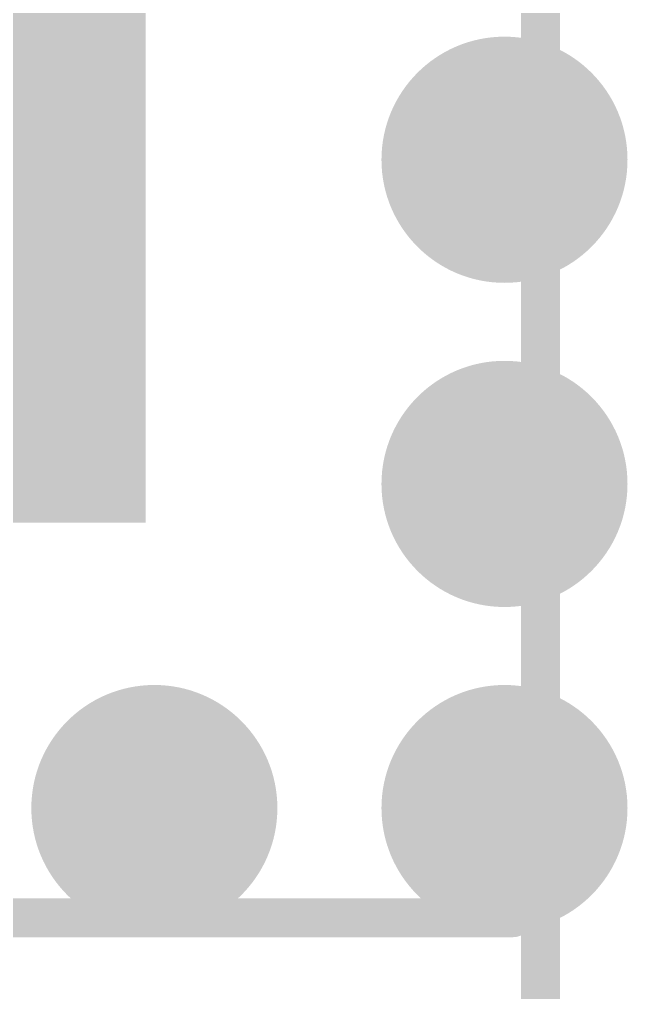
# Model space of a CAD drawing. Header units: inches. Extents: x -3 to 5259, y -3 to 5282.
# Drawn here: x 131.589 to 133.574, y 99.305 to 102.48 of the extents above; entities that cross this region are included whole.
import ezdxf

# ---------------------------------------------------------------- set-up
doc = ezdxf.new("R2010")
doc.units = ezdxf.units.IN
for name, color, linetype in [('Bottom Layer', 5, 'Continuous'), ('Bottom Solder', 6, 'Continuous'), ('Drill Drawing', 1, 'Continuous'), ('Layer 1', 16, 'Continuous'), ('Layer 2', 76, 'Continuous'), ('Multi-Layer', 9, 'Continuous'), ('Top Layer', 1, 'Continuous'), ('Top Overlay', 2, 'Continuous'), ('Top Solder', 216, 'Continuous'), ('Via Holes', 16, 'Continuous')]:
    doc.layers.add(name, color=color, linetype=linetype)

# ---------------------------------------------------------------- blocks, each defined once
blk = doc.blocks.new('DB128L_5_08_3P_OG_S_192')
at = {"layer": 'Bottom Layer'}
blk.add_hatch(color=5, dxfattribs=at).paths.add_polyline_path([(-6.28, 1.2), (-3.88, 1.2), (-3.88, -1.2), (-6.28, -1.2)])
at = {"layer": 'Bottom Solder'}
blk.add_hatch(color=6, dxfattribs=at).paths.add_polyline_path([(-6.3308, 1.2508), (-3.8292, 1.2508), (-3.8292, -1.2508), (-6.3308, -1.2508)])
at = {"layer": 'Layer 1'}
blk.add_hatch(color=16, dxfattribs=at).paths.add_polyline_path([(-6.28, 1.2), (-3.88, 1.2), (-3.88, -1.2), (-6.28, -1.2)])
at = {"layer": 'Layer 2'}
blk.add_hatch(color=76, dxfattribs=at).paths.add_polyline_path([(-6.28, 1.2), (-3.88, 1.2), (-3.88, -1.2), (-6.28, -1.2)])
at = {"layer": 'Multi-Layer'}
blk.add_hatch(color=9, dxfattribs=at).paths.add_polyline_path([(-6.28, 1.2), (-3.88, 1.2), (-3.88, -1.2), (-6.28, -1.2)])
at = {"layer": 'Top Layer'}
blk.add_hatch(color=1, dxfattribs=at).paths.add_polyline_path([(-6.28, 1.2), (-3.88, 1.2), (-3.88, -1.2), (-6.28, -1.2)])
at = {"layer": 'Top Solder'}
blk.add_hatch(color=216, dxfattribs=at).paths.add_polyline_path([(-6.3308, 1.2508), (-3.8292, 1.2508), (-3.8292, -1.2508), (-6.3308, -1.2508)])
at = {"layer": 'Top Overlay'}
for points in [[(-7.62, -5.1, 0.127, 0.127, 0), (-7.62, 5, 0.127, 0.127, 0)], [(7.53, 2.54, 0.127, 0.127, 0), (-7.53, 2.54, 0.127, 0.127, 0)]]:
    blk.add_lwpolyline(points, format="xyseb", dxfattribs=at)
blk.add_lwpolyline([(-7.5618, 2.54, 0.0635, 0.0635, 1), (-7.4983, 2.54, 0.0635, 0.0635, 1)], format="xyseb", close=True, dxfattribs=at)

msp = doc.modelspace()

# ---------------------------------------------------------------- hatches: boundary and pattern name
at = {"layer": 'Bottom Layer'}
h = msp.add_hatch(color=5, dxfattribs=at)
edge = h.paths.add_edge_path()
edge.add_arc((133.1722, 102.0227), 0.3, 0, 360)
h = msp.add_hatch(color=5, dxfattribs=at)
edge = h.paths.add_edge_path()
edge.add_arc((133.1722, 100.965), 0.3, 0, 360)
h = msp.add_hatch(color=5, dxfattribs=at)
edge = h.paths.add_edge_path()
edge.add_arc((132.0292, 99.9073), 0.3, 0, 360)
h = msp.add_hatch(color=5, dxfattribs=at)
edge = h.paths.add_edge_path()
edge.add_arc((133.1722, 99.9073), 0.3, 0, 360)
at = {"layer": 'Bottom Solder'}
h = msp.add_hatch(color=6, dxfattribs=at)
edge = h.paths.add_edge_path()
edge.add_arc((133.1722, 102.0227), 0.4016, 0, 360)
h = msp.add_hatch(color=6, dxfattribs=at)
edge = h.paths.add_edge_path()
edge.add_arc((133.1722, 100.965), 0.4016, 0, 360)
h = msp.add_hatch(color=6, dxfattribs=at)
edge = h.paths.add_edge_path()
edge.add_arc((132.0292, 99.9073), 0.4016, 0, 360)
h = msp.add_hatch(color=6, dxfattribs=at)
edge = h.paths.add_edge_path()
edge.add_arc((133.1722, 99.9073), 0.4016, 0, 360)
at = {"layer": 'Layer 1'}
h = msp.add_hatch(color=16, dxfattribs=at)
edge = h.paths.add_edge_path()
edge.add_arc((133.1722, 102.0227), 0.3, 0, 360)
h = msp.add_hatch(color=16, dxfattribs=at)
edge = h.paths.add_edge_path()
edge.add_arc((133.1722, 100.965), 0.3, 0, 360)
h = msp.add_hatch(color=16, dxfattribs=at)
edge = h.paths.add_edge_path()
edge.add_arc((132.0292, 99.9073), 0.3, 0, 360)
h = msp.add_hatch(color=16, dxfattribs=at)
edge = h.paths.add_edge_path()
edge.add_arc((133.1722, 99.9073), 0.3, 0, 360)
at = {"layer": 'Layer 2'}
h = msp.add_hatch(color=76, dxfattribs=at)
edge = h.paths.add_edge_path()
edge.add_arc((133.1722, 102.0227), 0.3, 0, 360)
h = msp.add_hatch(color=76, dxfattribs=at)
edge = h.paths.add_edge_path()
edge.add_arc((133.1722, 100.965), 0.3, 0, 360)
h = msp.add_hatch(color=76, dxfattribs=at)
edge = h.paths.add_edge_path()
edge.add_arc((132.0292, 99.9073), 0.3, 0, 360)
h = msp.add_hatch(color=76, dxfattribs=at)
edge = h.paths.add_edge_path()
edge.add_arc((133.1722, 99.9073), 0.3, 0, 360)
at = {"layer": 'Top Layer'}
h = msp.add_hatch(color=1, dxfattribs=at)
edge = h.paths.add_edge_path()
edge.add_arc((133.1722, 102.0227), 0.3, 0, 360)
h = msp.add_hatch(color=1, dxfattribs=at)
edge = h.paths.add_edge_path()
edge.add_arc((133.1722, 100.965), 0.3, 0, 360)
h = msp.add_hatch(color=1, dxfattribs=at)
edge = h.paths.add_edge_path()
edge.add_arc((132.0292, 99.9073), 0.3, 0, 360)
h = msp.add_hatch(color=1, dxfattribs=at)
edge = h.paths.add_edge_path()
edge.add_arc((133.1722, 99.9073), 0.3, 0, 360)
at = {"layer": 'Top Solder'}
h = msp.add_hatch(color=216, dxfattribs=at)
edge = h.paths.add_edge_path()
edge.add_arc((133.1722, 102.0227), 0.4016, 0, 360)
h = msp.add_hatch(color=216, dxfattribs=at)
edge = h.paths.add_edge_path()
edge.add_arc((133.1722, 100.965), 0.4016, 0, 360)
h = msp.add_hatch(color=216, dxfattribs=at)
edge = h.paths.add_edge_path()
edge.add_arc((132.0292, 99.9073), 0.4016, 0, 360)
h = msp.add_hatch(color=216, dxfattribs=at)
edge = h.paths.add_edge_path()
edge.add_arc((133.1722, 99.9073), 0.4016, 0, 360)
at = {"layer": 'Via Holes'}
h = msp.add_hatch(color=7, dxfattribs=at)
edge = h.paths.add_edge_path()
edge.add_arc((133.1722, 102.0227), 0.15, 0, 360)
h = msp.add_hatch(color=7, dxfattribs=at)
edge = h.paths.add_edge_path()
edge.add_arc((133.1722, 100.965), 0.15, 0, 360)
h = msp.add_hatch(color=7, dxfattribs=at)
edge = h.paths.add_edge_path()
edge.add_arc((132.0292, 99.9073), 0.15, 0, 360)
h = msp.add_hatch(color=7, dxfattribs=at)
edge = h.paths.add_edge_path()
edge.add_arc((133.1722, 99.9073), 0.15, 0, 360)

# ---------------------------------------------------------------- linework, layer by layer
at = {"layer": 'Drill Drawing'}
for points in [[(133.0452, 102.1497, 0.0508, 0.0508, 0), (133.0452, 102.2767, 0.0508, 0.0508, 0)], [(133.0452, 102.2767, 0.0508, 0.0508, 0), (133.2992, 102.2767, 0.0508, 0.0508, 0)], [(133.2992, 102.1497, 0.0508, 0.0508, 0), (133.2992, 102.2767, 0.0508, 0.0508, 0)], [(132.9182, 101.8957, 0.0508, 0.0508, 0), (132.9182, 102.1497, 0.0508, 0.0508, 0)], [(132.9182, 102.1497, 0.0508, 0.0508, 0), (133.0452, 102.1497, 0.0508, 0.0508, 0)], [(133.096, 102.0989, 0.0508, 0.0508, 0), (133.096, 102.1751, 0.0508, 0.0508, 0)], [(133.096, 102.1751, 0.0508, 0.0508, 0), (133.2484, 102.1751, 0.0508, 0.0508, 0)], [(133.2484, 102.0989, 0.0508, 0.0508, 0), (133.2484, 102.1751, 0.0508, 0.0508, 0)], [(133.2992, 102.1497, 0.0508, 0.0508, 0), (133.4262, 102.1497, 0.0508, 0.0508, 0)], [(133.4262, 101.8957, 0.0508, 0.0508, 0), (133.4262, 102.1497, 0.0508, 0.0508, 0)], [(133.0198, 101.9465, 0.0508, 0.0508, 0), (133.0198, 102.0989, 0.0508, 0.0508, 0)], [(133.0198, 102.0989, 0.0508, 0.0508, 0), (133.096, 102.0989, 0.0508, 0.0508, 0)], [(133.2484, 102.0989, 0.0508, 0.0508, 0), (133.3246, 102.0989, 0.0508, 0.0508, 0)], [(133.3246, 101.9465, 0.0508, 0.0508, 0), (133.3246, 102.0989, 0.0508, 0.0508, 0)], [(133.0198, 101.9465, 0.0508, 0.0508, 0), (133.096, 101.9465, 0.0508, 0.0508, 0)], [(133.096, 101.8703, 0.0508, 0.0508, 0), (133.096, 101.9465, 0.0508, 0.0508, 0)], [(133.2484, 101.9465, 0.0508, 0.0508, 0), (133.3246, 101.9465, 0.0508, 0.0508, 0)], [(133.2484, 101.8703, 0.0508, 0.0508, 0), (133.2484, 101.9465, 0.0508, 0.0508, 0)], [(132.9182, 101.8957, 0.0508, 0.0508, 0), (133.0452, 101.8957, 0.0508, 0.0508, 0)], [(133.0452, 101.7687, 0.0508, 0.0508, 0), (133.0452, 101.8957, 0.0508, 0.0508, 0)], [(133.2992, 101.8957, 0.0508, 0.0508, 0), (133.4262, 101.8957, 0.0508, 0.0508, 0)], [(133.2992, 101.7687, 0.0508, 0.0508, 0), (133.2992, 101.8957, 0.0508, 0.0508, 0)], [(133.096, 101.8703, 0.0508, 0.0508, 0), (133.2484, 101.8703, 0.0508, 0.0508, 0)], [(133.0452, 101.7687, 0.0508, 0.0508, 0), (133.2992, 101.7687, 0.0508, 0.0508, 0)], [(133.0452, 101.092, 0.0508, 0.0508, 0), (133.0452, 101.219, 0.0508, 0.0508, 0)], [(133.0452, 101.219, 0.0508, 0.0508, 0), (133.2992, 101.219, 0.0508, 0.0508, 0)], [(133.2992, 101.092, 0.0508, 0.0508, 0), (133.2992, 101.219, 0.0508, 0.0508, 0)], [(133.096, 101.0412, 0.0508, 0.0508, 0), (133.096, 101.1174, 0.0508, 0.0508, 0)], [(133.096, 101.1174, 0.0508, 0.0508, 0), (133.2484, 101.1174, 0.0508, 0.0508, 0)], [(133.2484, 101.0412, 0.0508, 0.0508, 0), (133.2484, 101.1174, 0.0508, 0.0508, 0)], [(132.9182, 100.838, 0.0508, 0.0508, 0), (132.9182, 101.092, 0.0508, 0.0508, 0)], [(132.9182, 101.092, 0.0508, 0.0508, 0), (133.0452, 101.092, 0.0508, 0.0508, 0)], [(133.2992, 101.092, 0.0508, 0.0508, 0), (133.4262, 101.092, 0.0508, 0.0508, 0)], [(133.4262, 100.838, 0.0508, 0.0508, 0), (133.4262, 101.092, 0.0508, 0.0508, 0)], [(133.0198, 100.8888, 0.0508, 0.0508, 0), (133.0198, 101.0412, 0.0508, 0.0508, 0)], [(133.0198, 101.0412, 0.0508, 0.0508, 0), (133.096, 101.0412, 0.0508, 0.0508, 0)], [(133.2484, 101.0412, 0.0508, 0.0508, 0), (133.3246, 101.0412, 0.0508, 0.0508, 0)], [(133.3246, 100.8888, 0.0508, 0.0508, 0), (133.3246, 101.0412, 0.0508, 0.0508, 0)], [(133.0198, 100.8888, 0.0508, 0.0508, 0), (133.096, 100.8888, 0.0508, 0.0508, 0)], [(133.096, 100.8126, 0.0508, 0.0508, 0), (133.096, 100.8888, 0.0508, 0.0508, 0)], [(133.2484, 100.8888, 0.0508, 0.0508, 0), (133.3246, 100.8888, 0.0508, 0.0508, 0)], [(133.2484, 100.8126, 0.0508, 0.0508, 0), (133.2484, 100.8888, 0.0508, 0.0508, 0)], [(132.9182, 100.838, 0.0508, 0.0508, 0), (133.0452, 100.838, 0.0508, 0.0508, 0)], [(133.0452, 100.711, 0.0508, 0.0508, 0), (133.0452, 100.838, 0.0508, 0.0508, 0)], [(133.2992, 100.838, 0.0508, 0.0508, 0), (133.4262, 100.838, 0.0508, 0.0508, 0)], [(133.2992, 100.711, 0.0508, 0.0508, 0), (133.2992, 100.838, 0.0508, 0.0508, 0)], [(133.096, 100.8126, 0.0508, 0.0508, 0), (133.2484, 100.8126, 0.0508, 0.0508, 0)], [(133.0452, 100.711, 0.0508, 0.0508, 0), (133.2992, 100.711, 0.0508, 0.0508, 0)], [(131.9022, 100.0343, 0.0508, 0.0508, 0), (131.9022, 100.1613, 0.0508, 0.0508, 0)], [(131.9022, 100.1613, 0.0508, 0.0508, 0), (132.1562, 100.1613, 0.0508, 0.0508, 0)], [(132.1562, 100.0343, 0.0508, 0.0508, 0), (132.1562, 100.1613, 0.0508, 0.0508, 0)], [(133.0452, 100.0343, 0.0508, 0.0508, 0), (133.0452, 100.1613, 0.0508, 0.0508, 0)], [(133.0452, 100.1613, 0.0508, 0.0508, 0), (133.2992, 100.1613, 0.0508, 0.0508, 0)], [(133.2992, 100.0343, 0.0508, 0.0508, 0), (133.2992, 100.1613, 0.0508, 0.0508, 0)], [(131.953, 99.9835, 0.0508, 0.0508, 0), (131.953, 100.0597, 0.0508, 0.0508, 0)], [(131.953, 100.0597, 0.0508, 0.0508, 0), (132.1054, 100.0597, 0.0508, 0.0508, 0)], [(132.1054, 99.9835, 0.0508, 0.0508, 0), (132.1054, 100.0597, 0.0508, 0.0508, 0)], [(133.096, 99.9835, 0.0508, 0.0508, 0), (133.096, 100.0597, 0.0508, 0.0508, 0)], [(133.096, 100.0597, 0.0508, 0.0508, 0), (133.2484, 100.0597, 0.0508, 0.0508, 0)], [(133.2484, 99.9835, 0.0508, 0.0508, 0), (133.2484, 100.0597, 0.0508, 0.0508, 0)], [(131.7752, 99.7803, 0.0508, 0.0508, 0), (131.7752, 100.0343, 0.0508, 0.0508, 0)], [(131.7752, 100.0343, 0.0508, 0.0508, 0), (131.9022, 100.0343, 0.0508, 0.0508, 0)], [(132.1562, 100.0343, 0.0508, 0.0508, 0), (132.2832, 100.0343, 0.0508, 0.0508, 0)], [(132.2832, 99.7803, 0.0508, 0.0508, 0), (132.2832, 100.0343, 0.0508, 0.0508, 0)], [(132.9182, 99.7803, 0.0508, 0.0508, 0), (132.9182, 100.0343, 0.0508, 0.0508, 0)], [(132.9182, 100.0343, 0.0508, 0.0508, 0), (133.0452, 100.0343, 0.0508, 0.0508, 0)], [(133.2992, 100.0343, 0.0508, 0.0508, 0), (133.4262, 100.0343, 0.0508, 0.0508, 0)], [(133.4262, 99.7803, 0.0508, 0.0508, 0), (133.4262, 100.0343, 0.0508, 0.0508, 0)], [(131.8768, 99.8311, 0.0508, 0.0508, 0), (131.8768, 99.9835, 0.0508, 0.0508, 0)], [(131.8768, 99.9835, 0.0508, 0.0508, 0), (131.953, 99.9835, 0.0508, 0.0508, 0)], [(132.1054, 99.9835, 0.0508, 0.0508, 0), (132.1816, 99.9835, 0.0508, 0.0508, 0)], [(132.1816, 99.8311, 0.0508, 0.0508, 0), (132.1816, 99.9835, 0.0508, 0.0508, 0)], [(133.0198, 99.8311, 0.0508, 0.0508, 0), (133.0198, 99.9835, 0.0508, 0.0508, 0)], [(133.0198, 99.9835, 0.0508, 0.0508, 0), (133.096, 99.9835, 0.0508, 0.0508, 0)], [(133.2484, 99.9835, 0.0508, 0.0508, 0), (133.3246, 99.9835, 0.0508, 0.0508, 0)], [(133.3246, 99.8311, 0.0508, 0.0508, 0), (133.3246, 99.9835, 0.0508, 0.0508, 0)], [(131.8768, 99.8311, 0.0508, 0.0508, 0), (131.953, 99.8311, 0.0508, 0.0508, 0)], [(131.953, 99.7549, 0.0508, 0.0508, 0), (131.953, 99.8311, 0.0508, 0.0508, 0)], [(132.1054, 99.8311, 0.0508, 0.0508, 0), (132.1816, 99.8311, 0.0508, 0.0508, 0)], [(132.1054, 99.7549, 0.0508, 0.0508, 0), (132.1054, 99.8311, 0.0508, 0.0508, 0)], [(133.0198, 99.8311, 0.0508, 0.0508, 0), (133.096, 99.8311, 0.0508, 0.0508, 0)], [(133.096, 99.7549, 0.0508, 0.0508, 0), (133.096, 99.8311, 0.0508, 0.0508, 0)], [(133.2484, 99.8311, 0.0508, 0.0508, 0), (133.3246, 99.8311, 0.0508, 0.0508, 0)], [(133.2484, 99.7549, 0.0508, 0.0508, 0), (133.2484, 99.8311, 0.0508, 0.0508, 0)], [(131.7752, 99.7803, 0.0508, 0.0508, 0), (131.9022, 99.7803, 0.0508, 0.0508, 0)], [(131.9022, 99.6533, 0.0508, 0.0508, 0), (131.9022, 99.7803, 0.0508, 0.0508, 0)], [(132.1562, 99.7803, 0.0508, 0.0508, 0), (132.2832, 99.7803, 0.0508, 0.0508, 0)], [(132.1562, 99.6533, 0.0508, 0.0508, 0), (132.1562, 99.7803, 0.0508, 0.0508, 0)], [(132.9182, 99.7803, 0.0508, 0.0508, 0), (133.0452, 99.7803, 0.0508, 0.0508, 0)], [(133.0452, 99.6533, 0.0508, 0.0508, 0), (133.0452, 99.7803, 0.0508, 0.0508, 0)], [(133.2992, 99.7803, 0.0508, 0.0508, 0), (133.4262, 99.7803, 0.0508, 0.0508, 0)], [(133.2992, 99.6533, 0.0508, 0.0508, 0), (133.2992, 99.7803, 0.0508, 0.0508, 0)], [(131.953, 99.7549, 0.0508, 0.0508, 0), (132.1054, 99.7549, 0.0508, 0.0508, 0)], [(133.096, 99.7549, 0.0508, 0.0508, 0), (133.2484, 99.7549, 0.0508, 0.0508, 0)], [(131.9022, 99.6533, 0.0508, 0.0508, 0), (132.1562, 99.6533, 0.0508, 0.0508, 0)], [(133.0452, 99.6533, 0.0508, 0.0508, 0), (133.2992, 99.6533, 0.0508, 0.0508, 0)]]:
    msp.add_lwpolyline(points, format="xyseb", dxfattribs=at)
for points in [[(133.0325, 102.2767, 0.0254, 0.0254, 1), (133.0579, 102.2767, 0.0254, 0.0254, 1)], [(133.0325, 102.2767, 0.0254, 0.0254, 1), (133.0579, 102.2767, 0.0254, 0.0254, 1)], [(133.2865, 102.2767, 0.0254, 0.0254, 1), (133.3119, 102.2767, 0.0254, 0.0254, 1)], [(133.2865, 102.2767, 0.0254, 0.0254, 1), (133.3119, 102.2767, 0.0254, 0.0254, 1)], [(132.9055, 102.1497, 0.0254, 0.0254, 1), (132.9309, 102.1497, 0.0254, 0.0254, 1)], [(132.9055, 102.1497, 0.0254, 0.0254, 1), (132.9309, 102.1497, 0.0254, 0.0254, 1)], [(133.0325, 102.1497, 0.0254, 0.0254, 1), (133.0579, 102.1497, 0.0254, 0.0254, 1)], [(133.0325, 102.1497, 0.0254, 0.0254, 1), (133.0579, 102.1497, 0.0254, 0.0254, 1)], [(133.0833, 102.1751, 0.0254, 0.0254, 1), (133.1087, 102.1751, 0.0254, 0.0254, 1)], [(133.0833, 102.1751, 0.0254, 0.0254, 1), (133.1087, 102.1751, 0.0254, 0.0254, 1)], [(133.2357, 102.1751, 0.0254, 0.0254, 1), (133.2611, 102.1751, 0.0254, 0.0254, 1)], [(133.2357, 102.1751, 0.0254, 0.0254, 1), (133.2611, 102.1751, 0.0254, 0.0254, 1)], [(133.2865, 102.1497, 0.0254, 0.0254, 1), (133.3119, 102.1497, 0.0254, 0.0254, 1)], [(133.2865, 102.1497, 0.0254, 0.0254, 1), (133.3119, 102.1497, 0.0254, 0.0254, 1)], [(133.4135, 102.1497, 0.0254, 0.0254, 1), (133.4389, 102.1497, 0.0254, 0.0254, 1)], [(133.4135, 102.1497, 0.0254, 0.0254, 1), (133.4389, 102.1497, 0.0254, 0.0254, 1)], [(133.0071, 102.0989, 0.0254, 0.0254, 1), (133.0325, 102.0989, 0.0254, 0.0254, 1)], [(133.0071, 102.0989, 0.0254, 0.0254, 1), (133.0325, 102.0989, 0.0254, 0.0254, 1)], [(133.0833, 102.0989, 0.0254, 0.0254, 1), (133.1087, 102.0989, 0.0254, 0.0254, 1)], [(133.0833, 102.0989, 0.0254, 0.0254, 1), (133.1087, 102.0989, 0.0254, 0.0254, 1)], [(133.2357, 102.0989, 0.0254, 0.0254, 1), (133.2611, 102.0989, 0.0254, 0.0254, 1)], [(133.2357, 102.0989, 0.0254, 0.0254, 1), (133.2611, 102.0989, 0.0254, 0.0254, 1)], [(133.3119, 102.0989, 0.0254, 0.0254, 1), (133.3373, 102.0989, 0.0254, 0.0254, 1)], [(133.3119, 102.0989, 0.0254, 0.0254, 1), (133.3373, 102.0989, 0.0254, 0.0254, 1)], [(133.0071, 101.9465, 0.0254, 0.0254, 1), (133.0325, 101.9465, 0.0254, 0.0254, 1)], [(133.0071, 101.9465, 0.0254, 0.0254, 1), (133.0325, 101.9465, 0.0254, 0.0254, 1)], [(133.0833, 101.9465, 0.0254, 0.0254, 1), (133.1087, 101.9465, 0.0254, 0.0254, 1)], [(133.0833, 101.9465, 0.0254, 0.0254, 1), (133.1087, 101.9465, 0.0254, 0.0254, 1)], [(133.2357, 101.9465, 0.0254, 0.0254, 1), (133.2611, 101.9465, 0.0254, 0.0254, 1)], [(133.2357, 101.9465, 0.0254, 0.0254, 1), (133.2611, 101.9465, 0.0254, 0.0254, 1)], [(133.3119, 101.9465, 0.0254, 0.0254, 1), (133.3373, 101.9465, 0.0254, 0.0254, 1)], [(133.3119, 101.9465, 0.0254, 0.0254, 1), (133.3373, 101.9465, 0.0254, 0.0254, 1)], [(132.9055, 101.8957, 0.0254, 0.0254, 1), (132.9309, 101.8957, 0.0254, 0.0254, 1)], [(132.9055, 101.8957, 0.0254, 0.0254, 1), (132.9309, 101.8957, 0.0254, 0.0254, 1)], [(133.0325, 101.8957, 0.0254, 0.0254, 1), (133.0579, 101.8957, 0.0254, 0.0254, 1)], [(133.0325, 101.8957, 0.0254, 0.0254, 1), (133.0579, 101.8957, 0.0254, 0.0254, 1)], [(133.2865, 101.8957, 0.0254, 0.0254, 1), (133.3119, 101.8957, 0.0254, 0.0254, 1)], [(133.2865, 101.8957, 0.0254, 0.0254, 1), (133.3119, 101.8957, 0.0254, 0.0254, 1)], [(133.4135, 101.8957, 0.0254, 0.0254, 1), (133.4389, 101.8957, 0.0254, 0.0254, 1)], [(133.4135, 101.8957, 0.0254, 0.0254, 1), (133.4389, 101.8957, 0.0254, 0.0254, 1)], [(133.0833, 101.8703, 0.0254, 0.0254, 1), (133.1087, 101.8703, 0.0254, 0.0254, 1)], [(133.0833, 101.8703, 0.0254, 0.0254, 1), (133.1087, 101.8703, 0.0254, 0.0254, 1)], [(133.2357, 101.8703, 0.0254, 0.0254, 1), (133.2611, 101.8703, 0.0254, 0.0254, 1)], [(133.2357, 101.8703, 0.0254, 0.0254, 1), (133.2611, 101.8703, 0.0254, 0.0254, 1)], [(133.0325, 101.7687, 0.0254, 0.0254, 1), (133.0579, 101.7687, 0.0254, 0.0254, 1)], [(133.0325, 101.7687, 0.0254, 0.0254, 1), (133.0579, 101.7687, 0.0254, 0.0254, 1)], [(133.2865, 101.7687, 0.0254, 0.0254, 1), (133.3119, 101.7687, 0.0254, 0.0254, 1)], [(133.2865, 101.7687, 0.0254, 0.0254, 1), (133.3119, 101.7687, 0.0254, 0.0254, 1)], [(133.0325, 101.219, 0.0254, 0.0254, 1), (133.0579, 101.219, 0.0254, 0.0254, 1)], [(133.0325, 101.219, 0.0254, 0.0254, 1), (133.0579, 101.219, 0.0254, 0.0254, 1)], [(133.2865, 101.219, 0.0254, 0.0254, 1), (133.3119, 101.219, 0.0254, 0.0254, 1)], [(133.2865, 101.219, 0.0254, 0.0254, 1), (133.3119, 101.219, 0.0254, 0.0254, 1)], [(133.0833, 101.1174, 0.0254, 0.0254, 1), (133.1087, 101.1174, 0.0254, 0.0254, 1)], [(133.0833, 101.1174, 0.0254, 0.0254, 1), (133.1087, 101.1174, 0.0254, 0.0254, 1)], [(133.2357, 101.1174, 0.0254, 0.0254, 1), (133.2611, 101.1174, 0.0254, 0.0254, 1)], [(133.2357, 101.1174, 0.0254, 0.0254, 1), (133.2611, 101.1174, 0.0254, 0.0254, 1)], [(132.9055, 101.092, 0.0254, 0.0254, 1), (132.9309, 101.092, 0.0254, 0.0254, 1)], [(132.9055, 101.092, 0.0254, 0.0254, 1), (132.9309, 101.092, 0.0254, 0.0254, 1)], [(133.0325, 101.092, 0.0254, 0.0254, 1), (133.0579, 101.092, 0.0254, 0.0254, 1)], [(133.0325, 101.092, 0.0254, 0.0254, 1), (133.0579, 101.092, 0.0254, 0.0254, 1)], [(133.2865, 101.092, 0.0254, 0.0254, 1), (133.3119, 101.092, 0.0254, 0.0254, 1)], [(133.2865, 101.092, 0.0254, 0.0254, 1), (133.3119, 101.092, 0.0254, 0.0254, 1)], [(133.4135, 101.092, 0.0254, 0.0254, 1), (133.4389, 101.092, 0.0254, 0.0254, 1)], [(133.4135, 101.092, 0.0254, 0.0254, 1), (133.4389, 101.092, 0.0254, 0.0254, 1)], [(133.0071, 101.0412, 0.0254, 0.0254, 1), (133.0325, 101.0412, 0.0254, 0.0254, 1)], [(133.0071, 101.0412, 0.0254, 0.0254, 1), (133.0325, 101.0412, 0.0254, 0.0254, 1)], [(133.0833, 101.0412, 0.0254, 0.0254, 1), (133.1087, 101.0412, 0.0254, 0.0254, 1)], [(133.0833, 101.0412, 0.0254, 0.0254, 1), (133.1087, 101.0412, 0.0254, 0.0254, 1)], [(133.2357, 101.0412, 0.0254, 0.0254, 1), (133.2611, 101.0412, 0.0254, 0.0254, 1)], [(133.2357, 101.0412, 0.0254, 0.0254, 1), (133.2611, 101.0412, 0.0254, 0.0254, 1)], [(133.3119, 101.0412, 0.0254, 0.0254, 1), (133.3373, 101.0412, 0.0254, 0.0254, 1)], [(133.3119, 101.0412, 0.0254, 0.0254, 1), (133.3373, 101.0412, 0.0254, 0.0254, 1)], [(133.0071, 100.8888, 0.0254, 0.0254, 1), (133.0325, 100.8888, 0.0254, 0.0254, 1)], [(133.0071, 100.8888, 0.0254, 0.0254, 1), (133.0325, 100.8888, 0.0254, 0.0254, 1)], [(133.0833, 100.8888, 0.0254, 0.0254, 1), (133.1087, 100.8888, 0.0254, 0.0254, 1)], [(133.0833, 100.8888, 0.0254, 0.0254, 1), (133.1087, 100.8888, 0.0254, 0.0254, 1)], [(133.2357, 100.8888, 0.0254, 0.0254, 1), (133.2611, 100.8888, 0.0254, 0.0254, 1)], [(133.2357, 100.8888, 0.0254, 0.0254, 1), (133.2611, 100.8888, 0.0254, 0.0254, 1)], [(133.3119, 100.8888, 0.0254, 0.0254, 1), (133.3373, 100.8888, 0.0254, 0.0254, 1)], [(133.3119, 100.8888, 0.0254, 0.0254, 1), (133.3373, 100.8888, 0.0254, 0.0254, 1)], [(132.9055, 100.838, 0.0254, 0.0254, 1), (132.9309, 100.838, 0.0254, 0.0254, 1)], [(132.9055, 100.838, 0.0254, 0.0254, 1), (132.9309, 100.838, 0.0254, 0.0254, 1)], [(133.0325, 100.838, 0.0254, 0.0254, 1), (133.0579, 100.838, 0.0254, 0.0254, 1)], [(133.0325, 100.838, 0.0254, 0.0254, 1), (133.0579, 100.838, 0.0254, 0.0254, 1)], [(133.2865, 100.838, 0.0254, 0.0254, 1), (133.3119, 100.838, 0.0254, 0.0254, 1)], [(133.2865, 100.838, 0.0254, 0.0254, 1), (133.3119, 100.838, 0.0254, 0.0254, 1)], [(133.4135, 100.838, 0.0254, 0.0254, 1), (133.4389, 100.838, 0.0254, 0.0254, 1)], [(133.4135, 100.838, 0.0254, 0.0254, 1), (133.4389, 100.838, 0.0254, 0.0254, 1)], [(133.0833, 100.8126, 0.0254, 0.0254, 1), (133.1087, 100.8126, 0.0254, 0.0254, 1)], [(133.0833, 100.8126, 0.0254, 0.0254, 1), (133.1087, 100.8126, 0.0254, 0.0254, 1)], [(133.2357, 100.8126, 0.0254, 0.0254, 1), (133.2611, 100.8126, 0.0254, 0.0254, 1)], [(133.2357, 100.8126, 0.0254, 0.0254, 1), (133.2611, 100.8126, 0.0254, 0.0254, 1)], [(133.0325, 100.711, 0.0254, 0.0254, 1), (133.0579, 100.711, 0.0254, 0.0254, 1)], [(133.0325, 100.711, 0.0254, 0.0254, 1), (133.0579, 100.711, 0.0254, 0.0254, 1)], [(133.2865, 100.711, 0.0254, 0.0254, 1), (133.3119, 100.711, 0.0254, 0.0254, 1)], [(133.2865, 100.711, 0.0254, 0.0254, 1), (133.3119, 100.711, 0.0254, 0.0254, 1)], [(131.8895, 100.1613, 0.0254, 0.0254, 1), (131.9149, 100.1613, 0.0254, 0.0254, 1)], [(131.8895, 100.1613, 0.0254, 0.0254, 1), (131.9149, 100.1613, 0.0254, 0.0254, 1)], [(132.1435, 100.1613, 0.0254, 0.0254, 1), (132.1689, 100.1613, 0.0254, 0.0254, 1)], [(132.1435, 100.1613, 0.0254, 0.0254, 1), (132.1689, 100.1613, 0.0254, 0.0254, 1)], [(133.0325, 100.1613, 0.0254, 0.0254, 1), (133.0579, 100.1613, 0.0254, 0.0254, 1)], [(133.0325, 100.1613, 0.0254, 0.0254, 1), (133.0579, 100.1613, 0.0254, 0.0254, 1)], [(133.2865, 100.1613, 0.0254, 0.0254, 1), (133.3119, 100.1613, 0.0254, 0.0254, 1)], [(133.2865, 100.1613, 0.0254, 0.0254, 1), (133.3119, 100.1613, 0.0254, 0.0254, 1)], [(131.9403, 100.0597, 0.0254, 0.0254, 1), (131.9657, 100.0597, 0.0254, 0.0254, 1)], [(131.9403, 100.0597, 0.0254, 0.0254, 1), (131.9657, 100.0597, 0.0254, 0.0254, 1)], [(132.0927, 100.0597, 0.0254, 0.0254, 1), (132.1181, 100.0597, 0.0254, 0.0254, 1)], [(132.0927, 100.0597, 0.0254, 0.0254, 1), (132.1181, 100.0597, 0.0254, 0.0254, 1)], [(133.0833, 100.0597, 0.0254, 0.0254, 1), (133.1087, 100.0597, 0.0254, 0.0254, 1)], [(133.0833, 100.0597, 0.0254, 0.0254, 1), (133.1087, 100.0597, 0.0254, 0.0254, 1)], [(133.2357, 100.0597, 0.0254, 0.0254, 1), (133.2611, 100.0597, 0.0254, 0.0254, 1)], [(133.2357, 100.0597, 0.0254, 0.0254, 1), (133.2611, 100.0597, 0.0254, 0.0254, 1)], [(131.7625, 100.0343, 0.0254, 0.0254, 1), (131.7879, 100.0343, 0.0254, 0.0254, 1)], [(131.7625, 100.0343, 0.0254, 0.0254, 1), (131.7879, 100.0343, 0.0254, 0.0254, 1)], [(131.8895, 100.0343, 0.0254, 0.0254, 1), (131.9149, 100.0343, 0.0254, 0.0254, 1)], [(131.8895, 100.0343, 0.0254, 0.0254, 1), (131.9149, 100.0343, 0.0254, 0.0254, 1)], [(132.1435, 100.0343, 0.0254, 0.0254, 1), (132.1689, 100.0343, 0.0254, 0.0254, 1)], [(132.1435, 100.0343, 0.0254, 0.0254, 1), (132.1689, 100.0343, 0.0254, 0.0254, 1)], [(132.2705, 100.0343, 0.0254, 0.0254, 1), (132.2959, 100.0343, 0.0254, 0.0254, 1)], [(132.2705, 100.0343, 0.0254, 0.0254, 1), (132.2959, 100.0343, 0.0254, 0.0254, 1)], [(132.9055, 100.0343, 0.0254, 0.0254, 1), (132.9309, 100.0343, 0.0254, 0.0254, 1)], [(132.9055, 100.0343, 0.0254, 0.0254, 1), (132.9309, 100.0343, 0.0254, 0.0254, 1)], [(133.0325, 100.0343, 0.0254, 0.0254, 1), (133.0579, 100.0343, 0.0254, 0.0254, 1)], [(133.0325, 100.0343, 0.0254, 0.0254, 1), (133.0579, 100.0343, 0.0254, 0.0254, 1)], [(133.2865, 100.0343, 0.0254, 0.0254, 1), (133.3119, 100.0343, 0.0254, 0.0254, 1)], [(133.2865, 100.0343, 0.0254, 0.0254, 1), (133.3119, 100.0343, 0.0254, 0.0254, 1)], [(133.4135, 100.0343, 0.0254, 0.0254, 1), (133.4389, 100.0343, 0.0254, 0.0254, 1)], [(133.4135, 100.0343, 0.0254, 0.0254, 1), (133.4389, 100.0343, 0.0254, 0.0254, 1)], [(131.8641, 99.9835, 0.0254, 0.0254, 1), (131.8895, 99.9835, 0.0254, 0.0254, 1)], [(131.8641, 99.9835, 0.0254, 0.0254, 1), (131.8895, 99.9835, 0.0254, 0.0254, 1)], [(131.9403, 99.9835, 0.0254, 0.0254, 1), (131.9657, 99.9835, 0.0254, 0.0254, 1)], [(131.9403, 99.9835, 0.0254, 0.0254, 1), (131.9657, 99.9835, 0.0254, 0.0254, 1)], [(132.0927, 99.9835, 0.0254, 0.0254, 1), (132.1181, 99.9835, 0.0254, 0.0254, 1)], [(132.0927, 99.9835, 0.0254, 0.0254, 1), (132.1181, 99.9835, 0.0254, 0.0254, 1)], [(132.1689, 99.9835, 0.0254, 0.0254, 1), (132.1943, 99.9835, 0.0254, 0.0254, 1)], [(132.1689, 99.9835, 0.0254, 0.0254, 1), (132.1943, 99.9835, 0.0254, 0.0254, 1)], [(133.0071, 99.9835, 0.0254, 0.0254, 1), (133.0325, 99.9835, 0.0254, 0.0254, 1)], [(133.0071, 99.9835, 0.0254, 0.0254, 1), (133.0325, 99.9835, 0.0254, 0.0254, 1)], [(133.0833, 99.9835, 0.0254, 0.0254, 1), (133.1087, 99.9835, 0.0254, 0.0254, 1)], [(133.0833, 99.9835, 0.0254, 0.0254, 1), (133.1087, 99.9835, 0.0254, 0.0254, 1)], [(133.2357, 99.9835, 0.0254, 0.0254, 1), (133.2611, 99.9835, 0.0254, 0.0254, 1)], [(133.2357, 99.9835, 0.0254, 0.0254, 1), (133.2611, 99.9835, 0.0254, 0.0254, 1)], [(133.3119, 99.9835, 0.0254, 0.0254, 1), (133.3373, 99.9835, 0.0254, 0.0254, 1)], [(133.3119, 99.9835, 0.0254, 0.0254, 1), (133.3373, 99.9835, 0.0254, 0.0254, 1)], [(131.8641, 99.8311, 0.0254, 0.0254, 1), (131.8895, 99.8311, 0.0254, 0.0254, 1)], [(131.8641, 99.8311, 0.0254, 0.0254, 1), (131.8895, 99.8311, 0.0254, 0.0254, 1)], [(131.9403, 99.8311, 0.0254, 0.0254, 1), (131.9657, 99.8311, 0.0254, 0.0254, 1)], [(131.9403, 99.8311, 0.0254, 0.0254, 1), (131.9657, 99.8311, 0.0254, 0.0254, 1)], [(132.0927, 99.8311, 0.0254, 0.0254, 1), (132.1181, 99.8311, 0.0254, 0.0254, 1)], [(132.0927, 99.8311, 0.0254, 0.0254, 1), (132.1181, 99.8311, 0.0254, 0.0254, 1)], [(132.1689, 99.8311, 0.0254, 0.0254, 1), (132.1943, 99.8311, 0.0254, 0.0254, 1)], [(132.1689, 99.8311, 0.0254, 0.0254, 1), (132.1943, 99.8311, 0.0254, 0.0254, 1)], [(133.0071, 99.8311, 0.0254, 0.0254, 1), (133.0325, 99.8311, 0.0254, 0.0254, 1)], [(133.0071, 99.8311, 0.0254, 0.0254, 1), (133.0325, 99.8311, 0.0254, 0.0254, 1)], [(133.0833, 99.8311, 0.0254, 0.0254, 1), (133.1087, 99.8311, 0.0254, 0.0254, 1)], [(133.0833, 99.8311, 0.0254, 0.0254, 1), (133.1087, 99.8311, 0.0254, 0.0254, 1)], [(133.2357, 99.8311, 0.0254, 0.0254, 1), (133.2611, 99.8311, 0.0254, 0.0254, 1)], [(133.2357, 99.8311, 0.0254, 0.0254, 1), (133.2611, 99.8311, 0.0254, 0.0254, 1)], [(133.3119, 99.8311, 0.0254, 0.0254, 1), (133.3373, 99.8311, 0.0254, 0.0254, 1)], [(133.3119, 99.8311, 0.0254, 0.0254, 1), (133.3373, 99.8311, 0.0254, 0.0254, 1)], [(131.7625, 99.7803, 0.0254, 0.0254, 1), (131.7879, 99.7803, 0.0254, 0.0254, 1)], [(131.7625, 99.7803, 0.0254, 0.0254, 1), (131.7879, 99.7803, 0.0254, 0.0254, 1)], [(131.8895, 99.7803, 0.0254, 0.0254, 1), (131.9149, 99.7803, 0.0254, 0.0254, 1)], [(131.8895, 99.7803, 0.0254, 0.0254, 1), (131.9149, 99.7803, 0.0254, 0.0254, 1)], [(132.1435, 99.7803, 0.0254, 0.0254, 1), (132.1689, 99.7803, 0.0254, 0.0254, 1)], [(132.1435, 99.7803, 0.0254, 0.0254, 1), (132.1689, 99.7803, 0.0254, 0.0254, 1)], [(132.2705, 99.7803, 0.0254, 0.0254, 1), (132.2959, 99.7803, 0.0254, 0.0254, 1)], [(132.2705, 99.7803, 0.0254, 0.0254, 1), (132.2959, 99.7803, 0.0254, 0.0254, 1)], [(132.9055, 99.7803, 0.0254, 0.0254, 1), (132.9309, 99.7803, 0.0254, 0.0254, 1)], [(132.9055, 99.7803, 0.0254, 0.0254, 1), (132.9309, 99.7803, 0.0254, 0.0254, 1)], [(133.0325, 99.7803, 0.0254, 0.0254, 1), (133.0579, 99.7803, 0.0254, 0.0254, 1)], [(133.0325, 99.7803, 0.0254, 0.0254, 1), (133.0579, 99.7803, 0.0254, 0.0254, 1)], [(133.2865, 99.7803, 0.0254, 0.0254, 1), (133.3119, 99.7803, 0.0254, 0.0254, 1)], [(133.2865, 99.7803, 0.0254, 0.0254, 1), (133.3119, 99.7803, 0.0254, 0.0254, 1)], [(133.4135, 99.7803, 0.0254, 0.0254, 1), (133.4389, 99.7803, 0.0254, 0.0254, 1)], [(133.4135, 99.7803, 0.0254, 0.0254, 1), (133.4389, 99.7803, 0.0254, 0.0254, 1)], [(131.9403, 99.7549, 0.0254, 0.0254, 1), (131.9657, 99.7549, 0.0254, 0.0254, 1)], [(131.9403, 99.7549, 0.0254, 0.0254, 1), (131.9657, 99.7549, 0.0254, 0.0254, 1)], [(132.0927, 99.7549, 0.0254, 0.0254, 1), (132.1181, 99.7549, 0.0254, 0.0254, 1)], [(132.0927, 99.7549, 0.0254, 0.0254, 1), (132.1181, 99.7549, 0.0254, 0.0254, 1)], [(133.0833, 99.7549, 0.0254, 0.0254, 1), (133.1087, 99.7549, 0.0254, 0.0254, 1)], [(133.0833, 99.7549, 0.0254, 0.0254, 1), (133.1087, 99.7549, 0.0254, 0.0254, 1)], [(133.2357, 99.7549, 0.0254, 0.0254, 1), (133.2611, 99.7549, 0.0254, 0.0254, 1)], [(133.2357, 99.7549, 0.0254, 0.0254, 1), (133.2611, 99.7549, 0.0254, 0.0254, 1)], [(131.8895, 99.6533, 0.0254, 0.0254, 1), (131.9149, 99.6533, 0.0254, 0.0254, 1)], [(131.8895, 99.6533, 0.0254, 0.0254, 1), (131.9149, 99.6533, 0.0254, 0.0254, 1)], [(132.1435, 99.6533, 0.0254, 0.0254, 1), (132.1689, 99.6533, 0.0254, 0.0254, 1)], [(132.1435, 99.6533, 0.0254, 0.0254, 1), (132.1689, 99.6533, 0.0254, 0.0254, 1)], [(133.0325, 99.6533, 0.0254, 0.0254, 1), (133.0579, 99.6533, 0.0254, 0.0254, 1)], [(133.0325, 99.6533, 0.0254, 0.0254, 1), (133.0579, 99.6533, 0.0254, 0.0254, 1)], [(133.2865, 99.6533, 0.0254, 0.0254, 1), (133.3119, 99.6533, 0.0254, 0.0254, 1)], [(133.2865, 99.6533, 0.0254, 0.0254, 1), (133.3119, 99.6533, 0.0254, 0.0254, 1)]]:
    msp.add_lwpolyline(points, format="xyseb", close=True, dxfattribs=at)

# ---------------------------------------------------------------- block references
at = {"rotation": 180}
msp.add_blockref('DB128L_5_08_3P_OG_S_192', (125.6699, 102.0895), dxfattribs=at)

doc.saveas('drawing.dxf')
